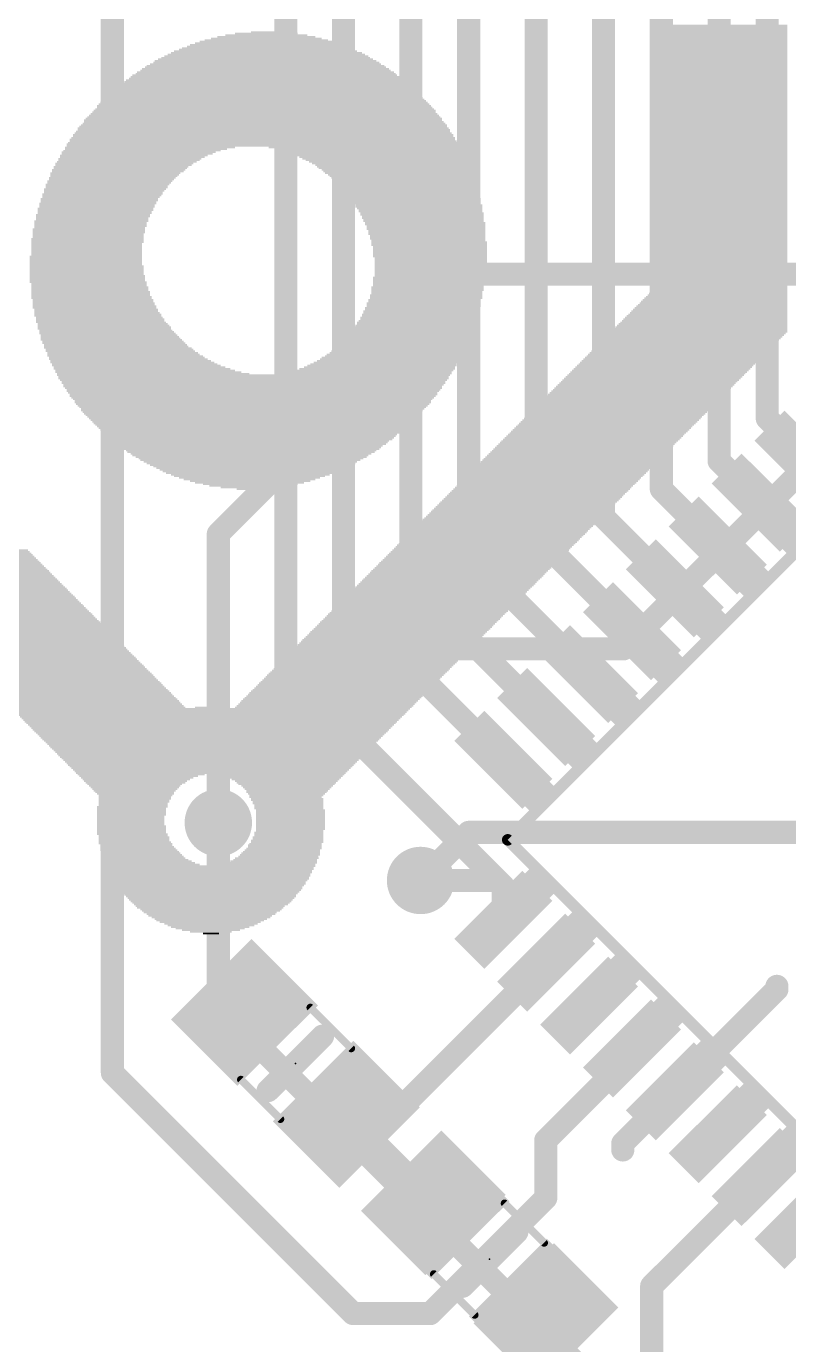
# Model space of a CAD drawing. Extents: x -3.4 to 68.6, y -0.2 to 53.3.
# Drawn here: x 42.55 to 52.61, y 21.31 to 38.7 of the extents above; entities that cross this region are included whole.
import ezdxf

# ---------------------------------------------------------------- set-up
doc = ezdxf.new("R2010")
doc.units = 0
for name, color, linetype in [('1', 12, 'CONTINUOUS'), ('16', 132, 'CONTINUOUS'), ('18', 3, 'CONTINUOUS'), ('200', 4, 'CONTINUOUS'), ('21', 40, 'CONTINUOUS'), ('23', 53, 'CONTINUOUS'), ('31', 253, 'CONTINUOUS'), ('51', 253, 'CONTINUOUS')]:
    doc.layers.add(name, color=color, linetype=linetype)

# ---------------------------------------------------------------- blocks, each defined once
blk = doc.blocks.new('RECT')
blk.add_solid([(-0.5, -0.5), (0.5, -0.5), (-0.5, 0.5), (0.5, 0.5)])
blk = doc.blocks.new('ROUNDV')
at = {"const_width": 0.5}
blk.add_lwpolyline([(0, -0.25, 1), (0, 0.25, 1), (0, -0.25)], format="xyb", dxfattribs=at)

msp = doc.modelspace()

# ---------------------------------------------------------------- linework, layer by layer
at = {"layer": '1', "const_width": 0.3048}
for points in [[(52.324, 33.528), (52.324, 47.117)], [(51.689, 32.9657), (51.689, 45.339)], [(50.927, 32.5963), (50.927, 44.196)], [(50.165, 32.227), (50.165, 42.418)], [(49.276, 31.9846), (49.276, 41.783)], [(48.387, 31.7422), (48.387, 40.64)], [(43.688, 40.259), (43.688, 24.892)], [(47.625, 31.3729), (47.625, 39.624)], [(46.736, 31.0035), (46.736, 39.37)], [(45.974, 39.116), (45.974, 30.226)], [(52.8027, 33.0493), (52.324, 33.528)], [(52.237, 32.4177), (51.689, 32.9657)], [(51.6713, 31.852), (50.927, 32.5963)], [(51.1056, 31.2863), (50.165, 32.227)], [(50.5399, 30.7207), (49.276, 31.9846)], [(49.9743, 30.155), (48.387, 31.7422)], [(49.4086, 29.5893), (47.625, 31.3729)], [(47.2517, 30.4877), (46.736, 31.0035)], [(47.2517, 30.4877), (47.3787, 30.4877)], [(48.8429, 29.0236), (47.3787, 30.4877)], [(45.974, 30.226), (48.768, 27.432)], [(45.085, 26.035), (45.085, 28.194)], [(47.752, 27.432), (48.768, 27.432)], [(48.768, 27.432), (48.8429, 27.3571)], [(48.8429, 27.3571), (48.8429, 26.9127)], [(49.4086, 26.3471), (47.4088, 24.3472)], [(45.4292, 25.6908), (45.085, 26.035)], [(51.1056, 24.65), (52.451, 25.9954)], [(52.451, 25.9954), (52.451, 26.035)], [(49.403, 24.003), (50.5399, 25.1399)], [(50.5399, 25.1399), (50.5399, 25.2157)], [(43.688, 24.892), (46.863, 21.717)], [(51.1056, 24.65), (50.419, 23.9634)], [(46.7728, 24.3472), (47.9203, 23.1997)], [(47.4088, 24.3472), (46.7728, 24.3472)], [(49.403, 23.241), (49.403, 24.003)], [(50.419, 23.9634), (50.419, 23.876)], [(52.237, 23.5186), (50.8, 22.0816)], [(47.879, 21.717), (49.403, 23.241)], [(47.9203, 23.1997), (47.9203, 23.1779)], [(50.8, 22.0816), (50.8, 2.54)], [(46.863, 21.717), (47.879, 21.717)]]:
    msp.add_lwpolyline(points, dxfattribs=at)
at = {"layer": '1', "const_width": 0.1524}
for points in [[(52.3779, 33.5819, 1), (52.2701, 33.4741)], [(52.2478, 33.528, 1), (52.4002, 33.528)], [(51.7429, 33.0196, 1), (51.6351, 32.9118)], [(51.6128, 32.9657, 1), (51.7652, 32.9657)], [(50.9809, 32.6502, 1), (50.8731, 32.5425)], [(50.8508, 32.5963, 1), (51.0032, 32.5963)], [(52.1831, 32.3638, 1), (52.2909, 32.4716)], [(50.2189, 32.2809, 1), (50.1111, 32.1731)], [(50.0888, 32.227, 1), (50.2412, 32.227)], [(49.3299, 32.0385, 1), (49.2221, 31.9307)], [(49.1998, 31.9846, 1), (49.3522, 31.9846)], [(48.4409, 31.7961, 1), (48.3331, 31.6883)], [(51.6174, 31.7981, 1), (51.7252, 31.9059)], [(48.3108, 31.7422, 1), (48.4632, 31.7422)], [(47.6789, 31.4267, 1), (47.5711, 31.319)], [(47.5488, 31.3729, 1), (47.7012, 31.3729)], [(51.0518, 31.2325, 1), (51.1595, 31.3402)], [(46.7899, 31.0574, 1), (46.6821, 30.9496)], [(46.6598, 31.0035, 1), (46.8122, 31.0035)], [(50.4861, 30.6668, 1), (50.5938, 30.7745)], [(47.2517, 30.5639, 1), (47.2517, 30.4115)], [(47.1979, 30.4339, 1), (47.3056, 30.5416)], [(47.4326, 30.5416, 1), (47.3249, 30.4339)], [(47.3787, 30.4115, 1), (47.3787, 30.5639)], [(46.0279, 30.2799, 1), (45.9201, 30.1721)], [(45.8978, 30.226, 1), (46.0502, 30.226)], [(49.9204, 30.1011, 1), (50.0281, 30.2088)], [(49.3547, 29.5354, 1), (49.4625, 29.6432)], [(48.789, 28.9697, 1), (48.8968, 29.0775)], [(45.1612, 28.194, 1), (45.0088, 28.194)], [(47.752, 27.5082, 1), (47.752, 27.3558)], [(48.8219, 27.4859, 1), (48.7141, 27.3781)], [(48.7141, 27.3781, 1), (48.8219, 27.4859)], [(48.9191, 27.3571, 1), (48.7667, 27.3571)], [(48.768, 27.3558, 1), (48.768, 27.5082)], [(48.789, 27.3032, 1), (48.8968, 27.411)], [(48.7667, 26.9127, 1), (48.9191, 26.9127)], [(49.4625, 26.2932, 1), (49.3547, 26.4009)], [(45.1389, 26.0889, 1), (45.0311, 25.9811)], [(45.0088, 26.035, 1), (45.1612, 26.035)], [(52.5272, 26.035, 1), (52.3748, 26.035)], [(52.5049, 25.9415, 1), (52.3971, 26.0492)], [(52.3748, 25.9954, 1), (52.5272, 25.9954)], [(45.3754, 25.6369, 1), (45.4831, 25.7446)], [(50.6161, 25.2157, 1), (50.4637, 25.2157)], [(50.5938, 25.0861, 1), (50.4861, 25.1938)], [(50.4637, 25.1399, 1), (50.6161, 25.1399)], [(43.7419, 24.9459, 1), (43.6341, 24.8381)], [(43.6118, 24.892, 1), (43.7642, 24.892)], [(51.0518, 24.7039, 1), (51.1595, 24.5961)], [(51.1595, 24.5961, 1), (51.0518, 24.7039)], [(46.8266, 24.4011, 1), (46.7189, 24.2934)], [(46.7728, 24.4234, 1), (46.7728, 24.271)], [(47.3549, 24.4011, 1), (47.4627, 24.2934)], [(47.4088, 24.271, 1), (47.4088, 24.4234)], [(49.4792, 24.003, 1), (49.3268, 24.003)], [(49.3491, 24.0569, 1), (49.4569, 23.9491)], [(50.4952, 23.9634, 1), (50.3428, 23.9634)], [(50.3651, 24.0172, 1), (50.4729, 23.9095)], [(50.3428, 23.876, 1), (50.4952, 23.876)], [(52.2909, 23.4647, 1), (52.1831, 23.5725)], [(47.9965, 23.1997, 1), (47.8441, 23.1997)], [(47.8664, 23.1458, 1), (47.9742, 23.2536)], [(49.3268, 23.241, 1), (49.4792, 23.241)], [(49.4569, 23.1871, 1), (49.3491, 23.2949)], [(47.8441, 23.1779, 1), (47.9965, 23.1779)], [(50.8762, 22.0816, 1), (50.7238, 22.0816)], [(50.7461, 22.1355, 1), (50.8539, 22.0277)], [(46.863, 21.7932, 1), (46.863, 21.6408)], [(46.8091, 21.6631, 1), (46.9169, 21.7709)], [(47.8251, 21.7709, 1), (47.9329, 21.6631)], [(47.879, 21.6408, 1), (47.879, 21.7932)]]:
    msp.add_lwpolyline(points, format="xyb", dxfattribs=at)
at = {"layer": '16', "const_width": 0.3048}
for points in [[(45.085, 32.004), (48.514, 35.433)], [(48.514, 35.433), (55.753, 35.433)], [(52.705, 32.766), (50.4267, 30.4877)], [(55.499, 32.766), (52.705, 32.766)], [(45.085, 28.194), (45.085, 32.004)], [(50.4267, 30.4877), (47.2517, 30.4877)], [(45.085, 28.194), (45.085, 25.781)], [(48.387, 28.067), (47.752, 27.432)], [(59.817, 28.067), (48.387, 28.067)], [(45.085, 25.781), (49.784, 21.082)]]:
    msp.add_lwpolyline(points, dxfattribs=at)
at = {"layer": '16', "const_width": 0.1524}
for points in [[(48.514, 35.5092, 1), (48.514, 35.3568)], [(48.5679, 35.3791, 1), (48.4601, 35.4869)], [(52.705, 32.8422, 1), (52.705, 32.6898)], [(52.7589, 32.7121, 1), (52.6511, 32.8199)], [(45.1612, 32.004, 1), (45.0088, 32.004)], [(45.0311, 32.0579, 1), (45.1389, 31.9501)], [(47.2517, 30.5639, 1), (47.2517, 30.4115)], [(50.3729, 30.5416, 1), (50.4806, 30.4339)], [(50.4267, 30.4115, 1), (50.4267, 30.5639)], [(45.1612, 28.194, 1), (45.0088, 28.194)], [(45.0088, 28.194, 1), (45.1612, 28.194)], [(48.387, 28.1432, 1), (48.387, 27.9908)], [(48.4409, 28.0131, 1), (48.3331, 28.1209)], [(47.6981, 27.4859, 1), (47.8059, 27.3781)], [(45.1389, 25.8349, 1), (45.0311, 25.7271)], [(45.0088, 25.781, 1), (45.1612, 25.781)]]:
    msp.add_lwpolyline(points, format="xyb", dxfattribs=at)
at = {"layer": '21'}
for points, const_width in [([(48.9013, 27.9682), (53.8581, 32.925)], 0.1524), ([(53.8581, 23.0114), (48.9013, 27.9682)], 0.1524), ([(46.4602, 25.3782), (45.7418, 24.6598)], 0.3048), ([(48.3036, 22.0762), (49.022, 22.7946)], 0.3048)]:
    msp.add_lwpolyline(points, dxfattribs=dict(at, const_width=const_width))
for points, const_width in [([(48.9282, 27.9951, 1), (48.8744, 27.9412)], 0.0762), ([(48.8744, 27.9951, 1), (48.9282, 27.9412)], 0.0762), ([(46.5141, 25.3243, 1), (46.4063, 25.4321)], 0.1524), ([(45.6879, 24.7137, 1), (45.7957, 24.6059)], 0.1524), ([(49.0759, 22.7407, 1), (48.9681, 22.8485)], 0.1524), ([(48.2497, 22.1301, 1), (48.3575, 22.0223)], 0.1524)]:
    msp.add_lwpolyline(points, format="xyb", dxfattribs=dict(at, const_width=const_width))
at = {"layer": '23'}
for p in [(46.101, 25.019), (48.6628, 22.4354)]:
    msp.add_point(p, dxfattribs=at)
at = {"layer": '51', "const_width": 0.0508}
for points in [[(46.3162, 25.7731, 1), (46.2803, 25.7371)], [(46.8191, 25.1983, 1), (46.8551, 25.2342)], [(45.4005, 24.822, 1), (45.3646, 24.7861)], [(45.8858, 24.2649, 1), (45.9217, 24.3009)], [(48.878, 23.1895, 1), (48.8421, 23.1536)], [(49.3632, 22.6324, 1), (49.3992, 22.6683)], [(47.9446, 22.2561, 1), (47.9087, 22.2202)], [(48.4475, 21.6814, 1), (48.4835, 21.7173)]]:
    msp.add_lwpolyline(points, format="xyb", dxfattribs=at)
at = {"layer": '51', "const_width": 0.1016}
for points in [[(46.2983, 25.7551), (46.8371, 25.2163)], [(45.3826, 24.804), (45.9037, 24.2829)], [(49.3812, 22.6504), (48.8601, 23.1715)], [(48.4655, 21.6993), (47.9267, 22.2381)]]:
    msp.add_lwpolyline(points, dxfattribs=at)

# ---------------------------------------------------------------- block references
at = {"layer": '1'}
for p, xscale, yscale, rotation in [((52.8027, 32.9834), 0.5588, 1.27, 225), ((52.237, 32.4177), 0.5588, 1.27, 225), ((51.6713, 31.852), 0.5588, 1.27, 225), ((51.1056, 31.2863), 0.5588, 1.27, 225), ((50.5399, 30.7207), 0.5588, 1.27, 225), ((49.9743, 30.155), 0.5588, 1.27, 225), ((49.4086, 29.5893), 0.5588, 1.27, 225), ((48.8429, 29.0236), 0.5588, 1.27, 225), ((48.8429, 26.9127), 1.27, 0.5588, 225), ((49.4086, 26.3471), 1.27, 0.5588, 225), ((45.4292, 25.6908), 1.24, 1.5, 315), ((49.9743, 25.7814), 1.27, 0.5588, 225), ((50.5399, 25.2157), 1.27, 0.5588, 225), ((46.7728, 24.3472), 1.24, 1.5, 315), ((51.1056, 24.65), 1.27, 0.5588, 225), ((51.6713, 24.0843), 1.27, 0.5588, 225), ((47.9203, 23.1779), 1.2, 1.5, 135), ((52.237, 23.5186), 1.27, 0.5588, 225), ((52.8027, 22.9529), 1.27, 0.5588, 225), ((49.4052, 21.693), 1.2, 1.5, 135)]:
    msp.add_blockref('RECT', p, dxfattribs=dict(at, xscale=xscale, yscale=yscale, rotation=rotation))
at = {"layer": '18', "xscale": 0.889, "yscale": 0.889}
for p in [(47.2517, 30.4877), (47.2517, 30.4877), (45.085, 28.194), (45.085, 28.194), (47.752, 27.432), (47.752, 27.432)]:
    msp.add_blockref('ROUNDV', p, dxfattribs=at)
at = {"layer": '200', "yscale": 0.0212}
for p, xscale in [((45.7182, 38.6065), 0.8255), ((45.7288, 38.6276), 0.4233), ((51.761, 38.7123), 1.6509), ((51.761, 38.6911), 1.6509), ((51.761, 38.67), 1.6509), ((51.761, 38.6488), 1.6509), ((51.761, 38.6276), 1.6509), ((51.761, 38.6065), 1.6509), ((45.7182, 38.4371), 2.0954), ((45.7182, 38.4583), 2.0108), ((45.7182, 38.4795), 1.8838), ((45.7182, 38.5006), 1.7568), ((45.7182, 38.5218), 1.6298), ((45.7182, 38.543), 1.4604), ((45.7182, 38.5641), 1.2911), ((45.7182, 38.5853), 1.0795), ((51.761, 38.5853), 1.6509), ((51.761, 38.5641), 1.6509), ((51.761, 38.543), 1.6509), ((51.761, 38.5218), 1.6509), ((51.761, 38.5006), 1.6509), ((51.761, 38.4795), 1.6509), ((51.761, 38.4583), 1.6509), ((51.761, 38.4371), 1.6509), ((45.7076, 38.2678), 2.8362), ((45.7076, 38.289), 2.7516), ((45.7182, 38.3101), 2.6881), ((45.7182, 38.3313), 2.6034), ((45.7182, 38.3525), 2.5187), ((45.7076, 38.3736), 2.4129), ((45.7182, 38.3948), 2.3071), ((45.7182, 38.416), 2.2224), ((51.761, 38.416), 1.6509), ((51.761, 38.3948), 1.6509), ((51.761, 38.3736), 1.6509), ((51.761, 38.3525), 1.6509), ((51.761, 38.3313), 1.6509), ((51.761, 38.3101), 1.6509), ((51.761, 38.289), 1.6509), ((51.761, 38.2678), 1.6509), ((45.7076, 38.0985), 3.3865), ((45.7076, 38.1196), 3.3019), ((45.7076, 38.1408), 3.2595), ((45.7076, 38.162), 3.1749), ((45.7076, 38.1831), 3.1325), ((45.7076, 38.2043), 3.0479), ((45.7182, 38.2255), 2.9844), ((45.7076, 38.2466), 2.9209), ((51.761, 38.2466), 1.6509), ((51.761, 38.2255), 1.6509), ((51.761, 38.2043), 1.6509), ((51.761, 38.1831), 1.6509), ((51.761, 38.162), 1.6509), ((51.761, 38.1408), 1.6509), ((51.761, 38.1196), 1.6509), ((51.761, 38.0985), 1.6509), ((45.7076, 37.9291), 3.8098), ((45.7076, 37.9503), 3.7675), ((45.697, 37.9715), 3.704), ((45.697, 37.9926), 3.6617), ((45.7076, 38.0138), 3.5982), ((45.7076, 38.035), 3.5559), ((45.697, 38.0561), 3.4924), ((45.7076, 38.0773), 3.4289), ((51.761, 38.0773), 1.6509), ((51.761, 38.0561), 1.6509), ((51.761, 38.035), 1.6509), ((51.761, 38.0138), 1.6509), ((51.761, 37.9926), 1.6509), ((51.761, 37.9715), 1.6509), ((51.761, 37.9503), 1.6509), ((51.761, 37.9291), 1.6509), ((45.6864, 37.7387), 4.2332), ((45.6864, 37.7598), 4.1908), ((45.697, 37.781), 4.1273), ((45.697, 37.8022), 4.085), ((45.697, 37.8233), 4.0427), ((45.697, 37.8445), 4.0003), ((45.697, 37.8657), 3.958), ((45.697, 37.8868), 3.9157), ((45.697, 37.908), 3.8733), ((51.761, 37.908), 1.6509), ((51.761, 37.8868), 1.6509), ((51.761, 37.8657), 1.6509), ((51.761, 37.8445), 1.6509), ((51.761, 37.8233), 1.6509), ((51.761, 37.8022), 1.6509), ((51.761, 37.781), 1.6509), ((51.761, 37.7598), 1.6509), ((51.761, 37.7387), 1.6509), ((45.6864, 37.5693), 4.5295), ((45.697, 37.5905), 4.5083), ((45.697, 37.6117), 4.466), ((45.6864, 37.654), 4.4025), ((45.697, 37.6328), 4.4237), ((45.6864, 37.6752), 4.3602), ((45.6864, 37.6963), 4.3178), ((45.6864, 37.7175), 4.2755), ((51.761, 37.7175), 1.6509), ((51.761, 37.6963), 1.6509), ((51.761, 37.6752), 1.6509), ((51.761, 37.654), 1.6509), ((51.761, 37.6328), 1.6509), ((51.761, 37.6117), 1.6509), ((51.761, 37.5905), 1.6509), ((51.761, 37.5693), 1.6509), ((45.6864, 37.4), 4.8258), ((45.6864, 37.4212), 4.7835), ((45.6758, 37.4635), 4.72), ((45.6864, 37.4423), 4.7411), ((45.6864, 37.4847), 4.6988), ((45.6864, 37.5058), 4.6565), ((45.6864, 37.527), 4.6142), ((45.6864, 37.5482), 4.5718), ((51.761, 37.5482), 1.6509), ((51.761, 37.527), 1.6509), ((51.761, 37.5058), 1.6509), ((51.761, 37.4847), 1.6509), ((51.761, 37.4635), 1.6509), ((51.761, 37.4423), 1.6509), ((51.761, 37.4212), 1.6509), ((51.761, 37.4), 1.6509), ((45.6758, 37.2307), 5.0586), ((45.6758, 37.273), 5.0163), ((45.6758, 37.2518), 5.0163), ((45.6758, 37.2942), 4.974), ((45.6758, 37.3153), 4.9316), ((45.6758, 37.3577), 4.8893), ((45.6864, 37.3365), 4.9105), ((45.6758, 37.3788), 4.847), ((51.761, 37.3788), 1.6509), ((51.761, 37.3577), 1.6509), ((51.761, 37.3365), 1.6509), ((51.761, 37.3153), 1.6509), ((51.761, 37.2942), 1.6509), ((51.761, 37.273), 1.6509), ((51.761, 37.2518), 1.6509), ((51.761, 37.2307), 1.6509), ((44.0355, 37.0402), 2.0319), ((44.0778, 37.0614), 2.0742), ((44.1307, 37.0825), 2.1377), ((44.1837, 37.1037), 2.2436), ((45.6758, 37.1248), 5.1856), ((45.6653, 37.146), 5.1645), ((45.6758, 37.1672), 5.1433), ((45.6758, 37.1883), 5.101), ((45.6653, 37.2095), 5.0798), ((47.0093, 37.1037), 2.5187), ((47.0728, 37.0825), 2.4341), ((47.1151, 37.0614), 2.3494), ((47.1574, 37.0402), 2.3071), ((51.761, 37.2095), 1.6509), ((51.761, 37.1883), 1.6509), ((51.761, 37.1672), 1.6509), ((51.761, 37.146), 1.6509), ((51.761, 37.1248), 1.6509), ((51.761, 37.1037), 1.6509), ((51.761, 37.0825), 1.6509), ((51.761, 37.0614), 1.6509), ((51.761, 37.0402), 1.6509), ((43.845, 36.892), 1.8203), ((43.8344, 36.8709), 1.7991), ((43.8767, 36.9132), 1.8414), ((43.9191, 36.9555), 1.8838), ((43.9085, 36.9344), 1.8626), ((43.972, 36.9979), 1.9473), ((43.9508, 36.9767), 1.9049), ((44.0143, 37.019), 1.9896), ((47.1892, 37.019), 2.2436), ((47.2209, 36.9979), 2.2224), ((47.2421, 36.9767), 2.1801), ((47.2739, 36.9555), 2.1589), ((47.295, 36.9344), 2.1166), ((47.3268, 36.9132), 2.0954), ((47.3479, 36.892), 2.0531), ((47.3797, 36.8709), 2.0319), ((51.761, 37.019), 1.6509), ((51.761, 36.9979), 1.6509), ((51.761, 36.9767), 1.6509), ((51.761, 36.9555), 1.6509), ((51.761, 36.9344), 1.6509), ((51.761, 36.9132), 1.6509), ((51.761, 36.892), 1.6509), ((51.761, 36.8709), 1.6509), ((43.6863, 36.7015), 1.6721), ((43.7074, 36.7227), 1.6721), ((43.7286, 36.765), 1.7144), ((43.718, 36.7439), 1.6933), ((43.7709, 36.8074), 1.7568), ((43.7603, 36.7862), 1.7356), ((43.7921, 36.8285), 1.7568), ((43.8027, 36.8497), 1.7779), ((47.3903, 36.8497), 2.0108), ((47.4009, 36.8285), 1.9896), ((47.4326, 36.8074), 1.9684), ((47.4432, 36.7862), 1.9473), ((47.4644, 36.765), 1.9473), ((47.4855, 36.7439), 1.9049), ((47.4961, 36.7227), 1.8838), ((47.5173, 36.7015), 1.8838), ((51.761, 36.8497), 1.6509), ((51.761, 36.8285), 1.6509), ((51.761, 36.8074), 1.6509), ((51.761, 36.7862), 1.6509), ((51.761, 36.765), 1.6509), ((51.761, 36.7439), 1.6509), ((51.761, 36.7227), 1.6509), ((51.761, 36.7015), 1.6509), ((43.591, 36.5534), 1.6086), ((43.5804, 36.5322), 1.5874), ((43.6228, 36.6169), 1.6298), ((43.6122, 36.5957), 1.6086), ((43.6122, 36.5745), 1.6086), ((43.6545, 36.6592), 1.6509), ((43.6439, 36.638), 1.6298), ((43.6757, 36.6804), 1.6509), ((47.5279, 36.6804), 1.8626), ((47.5384, 36.6592), 1.8414), ((47.5596, 36.638), 1.8414), ((47.5702, 36.6169), 1.8203), ((47.5808, 36.5957), 1.7991), ((47.6019, 36.5745), 1.7991), ((47.6125, 36.5534), 1.7779), ((47.6231, 36.5322), 1.7568), ((51.761, 36.6804), 1.6509), ((51.761, 36.6592), 1.6509), ((51.761, 36.638), 1.6509), ((51.761, 36.6169), 1.6509), ((51.761, 36.5957), 1.6509), ((51.761, 36.5745), 1.6509), ((51.761, 36.5534), 1.6509), ((51.761, 36.5322), 1.6509), ((43.4958, 36.3629), 1.5451), ((43.5169, 36.4264), 1.5451), ((43.5169, 36.4052), 1.5451), ((43.5063, 36.384), 1.5239), ((43.5487, 36.4687), 1.5663), ((43.5381, 36.4475), 1.5451), ((43.5593, 36.4899), 1.5874), ((43.5698, 36.511), 1.5663), ((47.6443, 36.511), 1.7568), ((47.6548, 36.4899), 1.7356), ((47.6548, 36.4687), 1.7356), ((47.6654, 36.4475), 1.7144), ((47.6866, 36.4264), 1.7144), ((47.6972, 36.4052), 1.6933), ((47.6972, 36.384), 1.6933), ((47.7078, 36.3629), 1.6721), ((51.761, 36.511), 1.6509), ((51.761, 36.4899), 1.6509), ((51.761, 36.4687), 1.6509), ((51.761, 36.4475), 1.6509), ((51.761, 36.4264), 1.6509), ((51.761, 36.4052), 1.6509), ((51.761, 36.384), 1.6509), ((51.761, 36.3629), 1.6509), ((43.4323, 36.2147), 1.5028), ((43.4323, 36.1936), 1.5028), ((43.4217, 36.1724), 1.4816), ((43.464, 36.2994), 1.5239), ((43.464, 36.2782), 1.5239), ((43.4534, 36.257), 1.5028), ((43.4534, 36.2359), 1.5028), ((43.4852, 36.3417), 1.5239), ((43.4852, 36.3205), 1.5239), ((47.7289, 36.3417), 1.6721), ((47.7289, 36.3205), 1.6721), ((47.7395, 36.2994), 1.6509), ((47.7501, 36.2782), 1.6298), ((47.7501, 36.257), 1.6298), ((47.7713, 36.2359), 1.6298), ((47.7713, 36.2147), 1.6298), ((47.7818, 36.1936), 1.6086), ((47.7818, 36.1724), 1.6086), ((51.761, 36.3417), 1.6509), ((51.761, 36.3205), 1.6509), ((51.761, 36.2994), 1.6509), ((51.761, 36.2782), 1.6509), ((51.761, 36.257), 1.6509), ((51.761, 36.2359), 1.6509), ((51.761, 36.2147), 1.6509), ((51.761, 36.1936), 1.6509), ((51.761, 36.1724), 1.6509), ((43.3794, 36.0242), 1.4816), ((43.3794, 36.0031), 1.4816), ((43.4111, 36.1301), 1.5028), ((43.4005, 36.1089), 1.4816), ((43.4005, 36.0877), 1.4816), ((43.4005, 36.0666), 1.4816), ((43.3899, 36.0454), 1.4604), ((43.4217, 36.1512), 1.4816), ((47.7924, 36.1512), 1.5874), ((47.7924, 36.1301), 1.5874), ((47.8136, 36.1089), 1.5874), ((47.8136, 36.0877), 1.5874), ((47.8242, 36.0666), 1.5663), ((47.8242, 36.0454), 1.5663), ((47.8242, 36.0242), 1.5663), ((47.8348, 36.0031), 1.5451), ((51.761, 36.1512), 1.6509), ((51.761, 36.1301), 1.6509), ((51.761, 36.1089), 1.6509), ((51.761, 36.0877), 1.6509), ((51.761, 36.0666), 1.6509), ((51.761, 36.0454), 1.6509), ((51.761, 36.0242), 1.6509), ((51.761, 36.0031), 1.6509), ((43.3582, 35.8972), 1.4816), ((43.3582, 35.8761), 1.4816), ((43.3582, 35.8549), 1.4816), ((43.3476, 35.8337), 1.4604), ((43.3794, 35.9819), 1.4816), ((43.3688, 35.9607), 1.4604), ((43.3688, 35.9396), 1.4604), ((43.3688, 35.9184), 1.4604), ((47.8348, 35.9819), 1.5451), ((47.8348, 35.9607), 1.5451), ((47.8453, 35.9396), 1.5239), ((47.8453, 35.9184), 1.5239), ((47.8453, 35.8972), 1.5239), ((47.8559, 35.8761), 1.5028), ((47.8665, 35.8549), 1.5239), ((47.8665, 35.8337), 1.5239), ((51.761, 35.9819), 1.6509), ((51.761, 35.9607), 1.6509), ((51.761, 35.9396), 1.6509), ((51.761, 35.9184), 1.6509), ((51.761, 35.8972), 1.6509), ((51.761, 35.8761), 1.6509), ((51.761, 35.8549), 1.6509), ((51.761, 35.8337), 1.6509), ((43.337, 35.6644), 1.4816), ((43.3476, 35.8126), 1.4604), ((43.3476, 35.7914), 1.4604), ((43.3476, 35.7702), 1.4604), ((43.3476, 35.7491), 1.4604), ((43.3476, 35.7279), 1.4604), ((43.3476, 35.7067), 1.4604), ((43.3476, 35.6856), 1.4604), ((47.8665, 35.8126), 1.5239), ((47.8771, 35.7914), 1.5028), ((47.8771, 35.7702), 1.5028), ((47.8771, 35.7491), 1.5028), ((47.8771, 35.7279), 1.5028), ((47.8771, 35.7067), 1.5028), ((47.8771, 35.6856), 1.5028), ((47.8771, 35.6644), 1.5028), ((51.761, 35.8126), 1.6509), ((51.761, 35.7914), 1.6509), ((51.761, 35.7702), 1.6509), ((51.761, 35.7491), 1.6509), ((51.761, 35.7279), 1.6509), ((51.761, 35.7067), 1.6509), ((51.761, 35.6856), 1.6509), ((51.761, 35.6644), 1.6509), ((43.337, 35.6432), 1.4816), ((43.337, 35.6221), 1.4816), ((43.337, 35.6009), 1.4816), ((43.337, 35.5797), 1.4816), ((43.337, 35.5586), 1.4816), ((43.3476, 35.5374), 1.5028), ((43.3476, 35.5162), 1.5028), ((43.3476, 35.4951), 1.5028), ((43.3476, 35.4739), 1.5028), ((47.8877, 35.6432), 1.4816), ((47.8877, 35.6221), 1.4816), ((47.8877, 35.6009), 1.4816), ((47.8877, 35.5797), 1.4816), ((47.8771, 35.5586), 1.4604), ((47.8771, 35.5374), 1.4604), ((47.8771, 35.5162), 1.4604), ((47.8771, 35.4951), 1.4604), ((47.8771, 35.4739), 1.4604), ((51.761, 35.6432), 1.6509), ((51.761, 35.6221), 1.6509), ((51.761, 35.6009), 1.6509), ((51.761, 35.5797), 1.6509), ((51.761, 35.5586), 1.6509), ((51.761, 35.5374), 1.6509), ((51.761, 35.5162), 1.6509), ((51.761, 35.4951), 1.6509), ((51.761, 35.4739), 1.6509), ((43.3476, 35.4527), 1.5028), ((43.3476, 35.4316), 1.5028), ((43.3582, 35.4104), 1.5239), ((43.3582, 35.3893), 1.5239), ((43.3582, 35.3681), 1.5239), ((43.3582, 35.3469), 1.5239), ((43.3688, 35.3258), 1.5451), ((43.3794, 35.3046), 1.5239), ((47.8665, 35.3893), 1.4816), ((47.8665, 35.3681), 1.4816), ((47.8665, 35.3469), 1.4816), ((47.8559, 35.3258), 1.4604), ((47.8559, 35.3046), 1.4604), ((47.8771, 35.4527), 1.4604), ((47.8771, 35.4316), 1.4604), ((47.8771, 35.4104), 1.4604), ((51.7398, 35.3046), 1.6933), ((51.7504, 35.3258), 1.6721), ((51.761, 35.4527), 1.6509), ((51.761, 35.4316), 1.6509), ((51.761, 35.4104), 1.6509), ((51.761, 35.3893), 1.6509), ((51.761, 35.3681), 1.6509), ((51.761, 35.3469), 1.6509), ((43.3899, 35.2623), 1.5451), ((43.3899, 35.2411), 1.5451), ((43.3899, 35.2199), 1.5451), ((43.3794, 35.2834), 1.5239), ((43.4005, 35.1988), 1.5663), ((43.4005, 35.1776), 1.5663), ((43.4005, 35.1564), 1.5663), ((43.4111, 35.1353), 1.5874), ((47.8242, 35.1564), 1.4816), ((47.8242, 35.1353), 1.4816), ((47.8453, 35.2623), 1.4816), ((47.8453, 35.2411), 1.4816), ((47.8453, 35.2199), 1.4816), ((47.8348, 35.1988), 1.4604), ((47.8348, 35.1776), 1.4604), ((47.8559, 35.2834), 1.4604), ((51.6552, 35.1353), 1.8626), ((51.6658, 35.1564), 1.8414), ((51.6763, 35.1776), 1.8203), ((51.6869, 35.1988), 1.7991), ((51.6975, 35.2199), 1.7779), ((51.7081, 35.2411), 1.7568), ((51.7187, 35.2623), 1.7356), ((51.7293, 35.2834), 1.7144), ((43.4111, 35.1141), 1.5874), ((43.4428, 35.0506), 1.6086), ((43.4428, 35.0294), 1.6086), ((43.4534, 35.0083), 1.6298), ((43.4534, 34.9871), 1.6298), ((43.4323, 35.0929), 1.5874), ((43.4323, 35.0718), 1.5874), ((43.4746, 34.9659), 1.6298), ((47.7713, 34.9871), 1.5028), ((47.7713, 34.9659), 1.5028), ((47.7924, 35.0506), 1.5028), ((47.7924, 35.0294), 1.5028), ((47.7924, 35.0083), 1.5028), ((47.803, 35.0929), 1.4816), ((47.803, 35.0718), 1.4816), ((47.8242, 35.1141), 1.4816), ((51.5705, 34.9659), 2.0319), ((51.5811, 34.9871), 2.0108), ((51.5917, 35.0083), 1.9896), ((51.6023, 35.0294), 1.9684), ((51.6129, 35.0506), 1.9473), ((51.6234, 35.0718), 1.9261), ((51.634, 35.0929), 1.9049), ((51.6446, 35.1141), 1.8838), ((43.4746, 34.9448), 1.6298), ((43.4852, 34.9236), 1.6509), ((43.4958, 34.9024), 1.6721), ((43.4958, 34.8813), 1.6721), ((43.5169, 34.8601), 1.6721), ((43.5275, 34.8389), 1.6933), ((43.5275, 34.8178), 1.6933), ((43.5381, 34.7966), 1.7144), ((47.6972, 34.7966), 1.5663), ((47.7078, 34.8178), 1.5451), ((47.7289, 34.8601), 1.5451), ((47.7183, 34.8389), 1.5239), ((47.7395, 34.9024), 1.5239), ((47.7395, 34.8813), 1.5239), ((47.7607, 34.9448), 1.5239), ((47.7607, 34.9236), 1.5239), ((51.4859, 34.7966), 2.2012), ((51.4964, 34.8178), 2.1801), ((51.507, 34.8389), 2.1589), ((51.5176, 34.8601), 2.1377), ((51.5282, 34.8813), 2.1166), ((51.5388, 34.9024), 2.0954), ((51.5494, 34.9236), 2.0742), ((51.5599, 34.9448), 2.0531), ((43.5698, 34.7543), 1.7356), ((43.5804, 34.7331), 1.7568), ((43.5804, 34.7119), 1.7568), ((43.5593, 34.7754), 1.7144), ((43.6016, 34.6908), 1.7568), ((43.6122, 34.6696), 1.7779), ((43.6228, 34.6484), 1.7991), ((43.6545, 34.6061), 1.8203), ((43.6439, 34.6273), 1.7991), ((47.5808, 34.6061), 1.6298), ((47.6019, 34.6273), 1.6298), ((47.6125, 34.6484), 1.6086), ((47.6337, 34.6696), 1.6086), ((47.6443, 34.7119), 1.5874), ((47.6443, 34.6908), 1.5874), ((47.6654, 34.7331), 1.5874), ((47.676, 34.7543), 1.5663), ((47.6866, 34.7754), 1.5451), ((51.3589, 34.6061), 2.3282), ((51.38, 34.6273), 2.3282), ((51.4012, 34.6484), 2.3282), ((51.4224, 34.6696), 2.3282), ((51.4329, 34.6908), 2.3071), ((51.4435, 34.7119), 2.2859), ((51.4541, 34.7331), 2.2647), ((51.4647, 34.7543), 2.2436), ((51.4753, 34.7754), 2.2224), ((43.6651, 34.5849), 1.8414), ((43.6757, 34.5638), 1.8626), ((43.6968, 34.5426), 1.8626), ((43.7074, 34.5215), 1.8838), ((43.7286, 34.5003), 1.8838), ((43.7392, 34.4791), 1.9049), ((43.7603, 34.458), 1.9473), ((43.7815, 34.4368), 1.9473), ((47.4644, 34.4368), 1.7356), ((47.4749, 34.458), 1.7144), ((47.4961, 34.4791), 1.7144), ((47.5173, 34.5003), 1.6721), ((47.5384, 34.5215), 1.6721), ((47.549, 34.5426), 1.6509), ((47.5702, 34.5849), 1.6509), ((47.5702, 34.5638), 1.6509), ((51.1895, 34.4368), 2.3282), ((51.2107, 34.458), 2.3282), ((51.2319, 34.4791), 2.3282), ((51.253, 34.5003), 2.3282), ((51.2742, 34.5215), 2.3282), ((51.2954, 34.5426), 2.3282), ((51.3165, 34.5638), 2.3282), ((51.3377, 34.5849), 2.3282), ((43.7921, 34.4156), 1.9684), ((43.8238, 34.3945), 1.9896), ((43.8344, 34.3733), 2.0108), ((43.8556, 34.3521), 2.0531), ((43.8767, 34.331), 2.0531), ((43.8979, 34.3098), 2.0954), ((43.9508, 34.2675), 2.1589), ((43.9297, 34.2886), 2.1166), ((47.295, 34.2675), 1.9049), ((47.3162, 34.2886), 1.8626), ((47.3479, 34.3098), 1.8414), ((47.3585, 34.331), 1.8203), ((47.3903, 34.3521), 1.7991), ((47.4009, 34.3733), 1.7779), ((47.4326, 34.3945), 1.7568), ((47.4432, 34.4156), 1.7356), ((51.0202, 34.2675), 2.3282), ((51.0414, 34.2886), 2.3282), ((51.0625, 34.3098), 2.3282), ((51.0837, 34.331), 2.3282), ((51.1049, 34.3521), 2.3282), ((51.126, 34.3733), 2.3282), ((51.1472, 34.3945), 2.3282), ((51.1684, 34.4156), 2.3282), ((43.9826, 34.2463), 2.1801), ((44.0037, 34.2251), 2.2224), ((44.0778, 34.1828), 2.3282), ((44.0461, 34.204), 2.2647), ((44.1202, 34.1616), 2.3706), ((44.1625, 34.1405), 2.4552), ((44.226, 34.1193), 2.5399), ((45.5488, 34.0981), 5.1856), ((47.0305, 34.1193), 2.2647), ((47.0834, 34.1405), 2.1589), ((47.1363, 34.1616), 2.0954), ((47.1786, 34.1828), 2.0531), ((47.2104, 34.204), 1.9896), ((47.2421, 34.2251), 1.9684), ((47.2633, 34.2463), 1.9261), ((50.8509, 34.0981), 2.3282), ((50.872, 34.1193), 2.3282), ((50.8932, 34.1405), 2.3282), ((50.9144, 34.1616), 2.3282), ((50.9355, 34.1828), 2.3282), ((50.9567, 34.204), 2.3282), ((50.9779, 34.2251), 2.3282), ((50.999, 34.2463), 2.3282), ((45.5488, 34.077), 5.1433), ((45.5488, 34.0558), 5.1433), ((45.5488, 34.0346), 5.101), ((45.5488, 34.0135), 5.0586), ((45.5488, 33.9923), 5.0586), ((45.5488, 33.9711), 5.0163), ((45.5383, 33.95), 4.9951), ((45.5488, 33.9288), 4.974), ((50.6816, 33.9288), 2.3282), ((50.7027, 33.95), 2.3282), ((50.7239, 33.9711), 2.3282), ((50.7451, 33.9923), 2.3282), ((50.7662, 34.0135), 2.3282), ((50.7874, 34.0346), 2.3282), ((50.8086, 34.0558), 2.3282), ((50.8297, 34.077), 2.3282), ((45.5488, 33.9076), 4.9316), ((45.5383, 33.8865), 4.9105), ((45.5383, 33.8653), 4.8681), ((45.5488, 33.8441), 4.847), ((45.5383, 33.823), 4.8258), ((45.5383, 33.8018), 4.7835), ((45.5383, 33.7806), 4.7411), ((45.5383, 33.7595), 4.6988), ((45.5383, 33.7383), 4.6988), ((50.4911, 33.7383), 2.3282), ((50.5122, 33.7595), 2.3282), ((50.5334, 33.7806), 2.3282), ((50.5546, 33.8018), 2.3282), ((50.5757, 33.823), 2.3282), ((50.5969, 33.8441), 2.3282), ((50.6181, 33.8653), 2.3282), ((50.6392, 33.8865), 2.3282), ((50.6604, 33.9076), 2.3282), ((45.5383, 33.7172), 4.6565), ((45.5383, 33.696), 4.6142), ((45.5383, 33.6748), 4.5718), ((45.5383, 33.6537), 4.5295), ((45.5277, 33.6325), 4.5083), ((45.5277, 33.6113), 4.466), ((45.5277, 33.5902), 4.4237), ((45.5277, 33.569), 4.3813), ((50.3217, 33.569), 2.3282), ((50.3429, 33.5902), 2.3282), ((50.3641, 33.6113), 2.3282), ((50.3852, 33.6325), 2.3282), ((50.4064, 33.6537), 2.3282), ((50.4276, 33.6748), 2.3282), ((50.4487, 33.696), 2.3282), ((50.4699, 33.7172), 2.3282), ((45.5277, 33.5478), 4.339), ((45.5277, 33.5267), 4.2967), ((45.5277, 33.5055), 4.2543), ((45.5277, 33.4843), 4.212), ((45.5277, 33.4632), 4.1697), ((45.5277, 33.442), 4.1273), ((45.5277, 33.4208), 4.085), ((45.5277, 33.3997), 4.0427), ((50.1524, 33.3997), 2.3282), ((50.1736, 33.4208), 2.3282), ((50.1947, 33.442), 2.3282), ((50.2159, 33.4632), 2.3282), ((50.2371, 33.4843), 2.3282), ((50.2582, 33.5055), 2.3282), ((50.2794, 33.5267), 2.3282), ((50.3006, 33.5478), 2.3282), ((45.5277, 33.3785), 4.0003), ((45.5277, 33.3573), 3.958), ((45.5277, 33.3362), 3.9157), ((45.5171, 33.315), 3.8522), ((45.5171, 33.2938), 3.8098), ((45.5171, 33.2727), 3.7675), ((45.5277, 33.2515), 3.704), ((45.5171, 33.2303), 3.6405), ((49.9831, 33.2303), 2.3282), ((50.0042, 33.2515), 2.3282), ((50.0254, 33.2727), 2.3282), ((50.0466, 33.2938), 2.3282), ((50.0677, 33.315), 2.3282), ((50.0889, 33.3362), 2.3282), ((50.1101, 33.3573), 2.3282), ((50.1312, 33.3785), 2.3282), ((45.5171, 33.2092), 3.5982), ((45.5171, 33.188), 3.5559), ((45.5171, 33.1668), 3.4712), ((45.5171, 33.1457), 3.4289), ((45.5171, 33.1245), 3.3865), ((45.5171, 33.1033), 3.3019), ((45.5171, 33.0822), 3.2595), ((45.5171, 33.061), 3.1749), ((45.5065, 33.0398), 3.1114), ((49.7926, 33.0398), 2.3282), ((49.8138, 33.061), 2.3282), ((49.8349, 33.0822), 2.3282), ((49.8561, 33.1033), 2.3282), ((49.8773, 33.1245), 2.3282), ((49.8984, 33.1457), 2.3282), ((49.9196, 33.1668), 2.3282), ((49.9408, 33.188), 2.3282), ((49.9619, 33.2092), 2.3282), ((45.5171, 33.0187), 3.0479), ((45.5171, 32.9975), 2.9632), ((45.5065, 32.9763), 2.8997), ((45.5065, 32.9552), 2.8151), ((45.5171, 32.934), 2.7516), ((45.5171, 32.9128), 2.6669), ((45.5171, 32.8917), 2.5822), ((45.5065, 32.8705), 2.4764), ((49.6233, 32.8705), 2.3282), ((49.6444, 32.8917), 2.3282), ((49.6656, 32.9128), 2.3282), ((49.6868, 32.934), 2.3282), ((49.7079, 32.9552), 2.3282), ((49.7291, 32.9763), 2.3282), ((49.7503, 32.9975), 2.3282), ((49.7714, 33.0187), 2.3282), ((45.5065, 32.8494), 2.3917), ((45.5065, 32.8282), 2.3071), ((45.5065, 32.807), 2.2224), ((45.5065, 32.7859), 2.0954), ((45.4959, 32.7647), 1.9896), ((45.4959, 32.7435), 1.8626), ((45.4959, 32.7224), 1.7356), ((45.5065, 32.7012), 1.5874), ((49.4539, 32.7012), 2.3282), ((49.4751, 32.7224), 2.3282), ((49.4963, 32.7435), 2.3282), ((49.5174, 32.7647), 2.3282), ((49.5386, 32.7859), 2.3282), ((49.5598, 32.807), 2.3282), ((49.5809, 32.8282), 2.3282), ((49.6021, 32.8494), 2.3282), ((45.4959, 32.68), 1.4393), ((45.5065, 32.6589), 1.2488), ((45.4959, 32.6377), 1.0583), ((45.5065, 32.6165), 0.7831), ((45.4959, 32.5954), 0.3387), ((49.2846, 32.5319), 2.3282), ((49.3058, 32.553), 2.3282), ((49.3269, 32.5742), 2.3282), ((49.3481, 32.5954), 2.3282), ((49.3693, 32.6165), 2.3282), ((49.3904, 32.6377), 2.3282), ((49.4116, 32.6589), 2.3282), ((49.4328, 32.68), 2.3282), ((49.1153, 32.3625), 2.3282), ((49.1365, 32.3837), 2.3282), ((49.1576, 32.4049), 2.3282), ((49.1788, 32.426), 2.3282), ((49.2, 32.4472), 2.3282), ((49.2211, 32.4684), 2.3282), ((49.2423, 32.4895), 2.3282), ((49.2634, 32.5107), 2.3282), ((48.9248, 32.172), 2.3282), ((48.946, 32.1932), 2.3282), ((48.9671, 32.2144), 2.3282), ((48.9883, 32.2355), 2.3282), ((49.0095, 32.2567), 2.3282), ((49.0306, 32.2779), 2.3282), ((49.0518, 32.299), 2.3282), ((49.073, 32.3202), 2.3282), ((49.0941, 32.3414), 2.3282), ((48.7555, 32.0027), 2.3282), ((48.7766, 32.0239), 2.3282), ((48.7978, 32.0451), 2.3282), ((48.819, 32.0662), 2.3282), ((48.8401, 32.0874), 2.3282), ((48.8613, 32.1085), 2.3282), ((48.8825, 32.1297), 2.3282), ((48.9036, 32.1509), 2.3282), ((48.5861, 31.8334), 2.3282), ((48.6073, 31.8546), 2.3282), ((48.6285, 31.8757), 2.3282), ((48.6496, 31.8969), 2.3282), ((48.6708, 31.9181), 2.3282), ((48.692, 31.9392), 2.3282), ((48.7131, 31.9604), 2.3282), ((48.7343, 31.9816), 2.3282), ((41.4215, 31.7911), 2.3071), ((41.4427, 31.7699), 2.3071), ((41.4638, 31.7487), 2.3071), ((41.485, 31.7276), 2.3071), ((41.5062, 31.7064), 2.3071), ((41.5273, 31.6852), 2.3071), ((41.5485, 31.6641), 2.3071), ((48.4168, 31.6641), 2.3282), ((48.438, 31.6852), 2.3282), ((48.4591, 31.7064), 2.3282), ((48.4803, 31.7276), 2.3282), ((48.5015, 31.7487), 2.3282), ((48.5226, 31.7699), 2.3282), ((48.5438, 31.7911), 2.3282), ((48.565, 31.8122), 2.3282), ((41.5697, 31.6429), 2.3071), ((41.5908, 31.6217), 2.3071), ((41.612, 31.6006), 2.3071), ((41.6332, 31.5794), 2.3071), ((41.6543, 31.5582), 2.3071), ((41.6755, 31.5371), 2.3071), ((41.6967, 31.5159), 2.3071), ((41.7178, 31.4947), 2.3071), ((41.739, 31.4736), 2.3071), ((48.2263, 31.4736), 2.3282), ((48.2475, 31.4947), 2.3282), ((48.2687, 31.5159), 2.3282), ((48.2898, 31.5371), 2.3282), ((48.311, 31.5582), 2.3282), ((48.3322, 31.5794), 2.3282), ((48.3533, 31.6006), 2.3282), ((48.3745, 31.6217), 2.3282), ((48.3956, 31.6429), 2.3282), ((41.7602, 31.4524), 2.3071), ((41.7813, 31.4312), 2.3071), ((41.8025, 31.4101), 2.3071), ((41.8237, 31.3889), 2.3071), ((41.8448, 31.3677), 2.3071), ((41.866, 31.3466), 2.3071), ((41.8872, 31.3254), 2.3071), ((41.9083, 31.3042), 2.3071), ((48.057, 31.3042), 2.3282), ((48.0782, 31.3254), 2.3282), ((48.0993, 31.3466), 2.3282), ((48.1205, 31.3677), 2.3282), ((48.1417, 31.3889), 2.3282), ((48.1628, 31.4101), 2.3282), ((48.184, 31.4312), 2.3282), ((48.2052, 31.4524), 2.3282), ((41.9295, 31.2831), 2.3071), ((41.9507, 31.2619), 2.3071), ((41.9718, 31.2408), 2.3071), ((41.993, 31.2196), 2.3071), ((42.0142, 31.1984), 2.3071), ((42.0353, 31.1773), 2.3071), ((42.0565, 31.1561), 2.3071), ((42.0777, 31.1349), 2.3071), ((47.8877, 31.1349), 2.3282), ((47.9088, 31.1561), 2.3282), ((47.93, 31.1773), 2.3282), ((47.9512, 31.1984), 2.3282), ((47.9723, 31.2196), 2.3282), ((47.9935, 31.2408), 2.3282), ((48.0147, 31.2619), 2.3282), ((48.0358, 31.2831), 2.3282), ((42.0988, 31.1138), 2.3071), ((42.12, 31.0926), 2.3071), ((42.1412, 31.0714), 2.3071), ((42.1623, 31.0503), 2.3071), ((42.1835, 31.0291), 2.3071), ((42.2046, 31.0079), 2.3071), ((42.2258, 30.9868), 2.3071), ((42.247, 30.9656), 2.3071), ((47.7183, 30.9656), 2.3282), ((47.7395, 30.9868), 2.3282), ((47.7607, 31.0079), 2.3282), ((47.7818, 31.0291), 2.3282), ((47.803, 31.0503), 2.3282), ((47.8242, 31.0714), 2.3282), ((47.8453, 31.0926), 2.3282), ((47.8665, 31.1138), 2.3282), ((42.2681, 30.9444), 2.3071), ((42.2893, 30.9233), 2.3071), ((42.3105, 30.9021), 2.3071), ((42.3316, 30.8809), 2.3071), ((42.3528, 30.8598), 2.3071), ((42.374, 30.8386), 2.3071), ((42.3951, 30.8174), 2.3071), ((42.4163, 30.7963), 2.3071), ((47.549, 30.7963), 2.3282), ((47.5702, 30.8174), 2.3282), ((47.5913, 30.8386), 2.3282), ((47.6125, 30.8598), 2.3282), ((47.6337, 30.8809), 2.3282), ((47.6548, 30.9021), 2.3282), ((47.676, 30.9233), 2.3282), ((47.6972, 30.9444), 2.3282), ((42.4375, 30.7751), 2.3071), ((42.4586, 30.7539), 2.3071), ((42.4798, 30.7328), 2.3071), ((42.501, 30.7116), 2.3071), ((42.5221, 30.6904), 2.3071), ((42.5433, 30.6693), 2.3071), ((42.5645, 30.6481), 2.3071), ((42.5856, 30.6269), 2.3071), ((42.6068, 30.6058), 2.3071), ((47.3585, 30.6058), 2.3282), ((47.3797, 30.6269), 2.3282), ((47.4009, 30.6481), 2.3282), ((47.422, 30.6693), 2.3282), ((47.4432, 30.6904), 2.3282), ((47.4644, 30.7116), 2.3282), ((47.4855, 30.7328), 2.3282), ((47.5067, 30.7539), 2.3282), ((47.5279, 30.7751), 2.3282), ((42.628, 30.5846), 2.3071), ((42.6491, 30.5634), 2.3071), ((42.6703, 30.5423), 2.3071), ((42.6915, 30.5211), 2.3071), ((42.7126, 30.4999), 2.3071), ((42.7338, 30.4788), 2.3071), ((42.755, 30.4576), 2.3071), ((42.7761, 30.4364), 2.3071), ((47.1892, 30.4364), 2.3282), ((47.2104, 30.4576), 2.3282), ((47.2315, 30.4788), 2.3282), ((47.2527, 30.4999), 2.3282), ((47.2739, 30.5211), 2.3282), ((47.295, 30.5423), 2.3282), ((47.3162, 30.5634), 2.3282), ((47.3374, 30.5846), 2.3282), ((42.7973, 30.4153), 2.3071), ((42.8185, 30.3941), 2.3071), ((42.8396, 30.373), 2.3071), ((42.8608, 30.3518), 2.3071), ((42.882, 30.3306), 2.3071), ((42.9031, 30.3095), 2.3071), ((42.9243, 30.2883), 2.3071), ((42.9455, 30.2671), 2.3071), ((47.0199, 30.2671), 2.3282), ((47.041, 30.2883), 2.3282), ((47.0622, 30.3095), 2.3282), ((47.0834, 30.3306), 2.3282), ((47.1045, 30.3518), 2.3282), ((47.1257, 30.373), 2.3282), ((47.1469, 30.3941), 2.3282), ((47.168, 30.4153), 2.3282), ((42.9666, 30.246), 2.3071), ((42.9878, 30.2248), 2.3071), ((43.0089, 30.2036), 2.3071), ((43.0301, 30.1825), 2.3071), ((43.0513, 30.1613), 2.3071), ((43.0724, 30.1401), 2.3071), ((43.0936, 30.119), 2.3071), ((43.1148, 30.0978), 2.3071), ((46.8505, 30.0978), 2.3282), ((46.8717, 30.119), 2.3282), ((46.8929, 30.1401), 2.3282), ((46.914, 30.1613), 2.3282), ((46.9352, 30.1825), 2.3282), ((46.9564, 30.2036), 2.3282), ((46.9775, 30.2248), 2.3282), ((46.9987, 30.246), 2.3282), ((43.1359, 30.0766), 2.3071), ((43.1571, 30.0555), 2.3071), ((43.1783, 30.0343), 2.3071), ((43.1994, 30.0131), 2.3071), ((43.2206, 29.992), 2.3071), ((43.2418, 29.9708), 2.3071), ((43.2629, 29.9496), 2.3071), ((43.2841, 29.9285), 2.3071), ((46.6812, 29.9285), 2.3282), ((46.7024, 29.9496), 2.3282), ((46.7235, 29.9708), 2.3282), ((46.7447, 29.992), 2.3282), ((46.7659, 30.0131), 2.3282), ((46.787, 30.0343), 2.3282), ((46.8082, 30.0555), 2.3282), ((46.8294, 30.0766), 2.3282), ((43.3053, 29.9073), 2.3071), ((43.3264, 29.8861), 2.3071), ((43.3476, 29.865), 2.3071), ((43.3688, 29.8438), 2.3071), ((43.3899, 29.8226), 2.3071), ((43.4111, 29.8015), 2.3071), ((43.4323, 29.7803), 2.3071), ((43.4534, 29.7591), 2.3071), ((43.4746, 29.738), 2.3071), ((46.4907, 29.738), 2.3282), ((46.5119, 29.7591), 2.3282), ((46.5331, 29.7803), 2.3282), ((46.5542, 29.8015), 2.3282), ((46.5754, 29.8226), 2.3282), ((46.5966, 29.8438), 2.3282), ((46.6177, 29.865), 2.3282), ((46.6389, 29.8861), 2.3282), ((46.6601, 29.9073), 2.3282), ((43.4958, 29.7168), 2.3071), ((44.988, 29.6956), 5.2491), ((44.988, 29.6745), 5.2068), ((44.988, 29.6533), 5.1645), ((44.988, 29.6321), 5.1221), ((44.988, 29.611), 5.0798), ((44.988, 29.5898), 5.0375), ((44.988, 29.5687), 4.9951), ((44.988, 29.7168), 0.4233), ((46.4696, 29.7168), 2.3282), ((44.988, 29.5475), 4.9528), ((44.988, 29.5263), 4.9105), ((44.988, 29.5052), 4.8681), ((44.988, 29.484), 4.8258), ((44.988, 29.4628), 4.7835), ((44.988, 29.4417), 4.7411), ((44.988, 29.4205), 4.6988), ((44.988, 29.3993), 4.6565), ((44.988, 29.3782), 4.6141), ((44.988, 29.357), 4.5718), ((44.988, 29.3358), 4.5295), ((44.988, 29.3147), 4.4872), ((44.988, 29.2935), 4.4448), ((44.988, 29.2723), 4.4025), ((44.988, 29.2512), 4.3602), ((44.988, 29.23), 4.3178), ((44.988, 29.2088), 4.2755), ((44.988, 29.1877), 4.2332), ((44.988, 29.1665), 4.1908), ((44.988, 29.1453), 4.1485), ((44.988, 29.1242), 4.1062), ((44.988, 29.103), 4.0638), ((44.988, 29.0818), 4.0215), ((44.988, 29.0607), 3.9792), ((44.988, 29.0395), 3.9368), ((44.988, 29.0183), 3.8945), ((44.988, 28.9972), 3.8522), ((44.988, 28.976), 3.8098), ((44.988, 28.9548), 3.7675), ((44.988, 28.9337), 3.7252), ((44.988, 28.9125), 3.6829), ((44.988, 28.8913), 3.6405), ((44.988, 28.8702), 3.5982), ((44.988, 28.849), 3.5559), ((44.0672, 28.8278), 1.6721), ((44.0355, 28.8067), 1.5663), ((44.0143, 28.7855), 1.4816), ((44.0037, 28.7643), 1.4181), ((43.9932, 28.7432), 1.3546), ((43.9932, 28.722), 1.3123), ((43.9826, 28.7009), 1.2488), ((45.9087, 28.8278), 1.6721), ((45.9404, 28.8067), 1.5663), ((45.9616, 28.7855), 1.4816), ((45.9722, 28.7643), 1.4181), ((45.9827, 28.7432), 1.3546), ((45.9827, 28.722), 1.3123), ((45.9827, 28.7009), 1.2699), ((43.9826, 28.6797), 1.2065), ((43.9826, 28.6585), 1.1641), ((43.9826, 28.6374), 1.1218), ((43.9826, 28.6162), 1.0795), ((43.9826, 28.595), 1.0371), ((43.9932, 28.5739), 1.016), ((43.9826, 28.5315), 0.9525), ((43.9932, 28.5527), 0.9736), ((45.9933, 28.6797), 1.2065), ((45.9933, 28.6585), 1.1641), ((45.9933, 28.6374), 1.1218), ((45.9933, 28.6162), 1.0795), ((45.9827, 28.595), 1.0583), ((45.9827, 28.5739), 1.016), ((45.9827, 28.5527), 0.9736), ((45.9722, 28.5315), 0.9525), ((43.9402, 28.3834), 0.9101), ((43.9402, 28.3622), 0.9101), ((43.9508, 28.4045), 0.9313), ((43.9826, 28.5104), 0.9525), ((43.9614, 28.4469), 0.9101), ((43.9614, 28.4257), 0.9101), ((43.972, 28.4892), 0.9313), ((43.972, 28.468), 0.9313), ((45.9933, 28.5104), 0.9525), ((45.9933, 28.4892), 0.9525), ((46.0039, 28.468), 0.9313), ((46.0039, 28.4469), 0.9313), ((46.0145, 28.4257), 0.9101), ((46.0145, 28.4045), 0.9101), ((46.0145, 28.3834), 0.9101), ((46.0357, 28.3622), 0.9101), ((43.9402, 28.341), 0.9101), ((43.9402, 28.3199), 0.9101), ((43.9402, 28.2987), 0.9101), ((43.9297, 28.2775), 0.889), ((43.9297, 28.2564), 0.889), ((43.9297, 28.2352), 0.889), ((43.9297, 28.214), 0.889), ((43.9297, 28.1929), 0.889), ((43.9297, 28.1717), 0.889), ((46.0357, 28.341), 0.9101), ((46.0357, 28.3199), 0.9101), ((46.0357, 28.2987), 0.9101), ((46.0357, 28.2775), 0.9101), ((46.0357, 28.2564), 0.9101), ((46.0357, 28.2352), 0.9101), ((46.0357, 28.214), 0.9101), ((46.0357, 28.1929), 0.9101), ((46.0357, 28.1717), 0.9101), ((43.9402, 28.1505), 0.9101), ((43.9402, 28.1294), 0.9101), ((43.9402, 28.1082), 0.9101), ((43.9402, 28.087), 0.9101), ((43.9402, 28.0659), 0.9101), ((43.9508, 28.0447), 0.9313), ((43.9614, 28.0235), 0.9101), ((43.972, 28.0024), 0.9313), ((46.0039, 28.0024), 0.9313), ((46.0145, 28.0659), 0.9101), ((46.0145, 28.0447), 0.9101), ((46.0145, 28.0235), 0.9101), ((46.0357, 28.1505), 0.9101), ((46.0357, 28.1294), 0.9101), ((46.0357, 28.1082), 0.9101), ((46.0251, 28.087), 0.889), ((43.9826, 27.9389), 0.9525), ((43.972, 27.9812), 0.9313), ((43.972, 27.96), 0.9313), ((43.9932, 27.9177), 0.9736), ((44.0037, 27.8966), 0.9525), ((44.0143, 27.8754), 0.9736), ((44.0249, 27.8542), 0.9948), ((44.0355, 27.8331), 1.016), ((45.9298, 27.8331), 0.9948), ((45.951, 27.8542), 0.9948), ((45.9616, 27.8966), 0.9736), ((45.9616, 27.8754), 0.9736), ((45.9722, 27.9177), 0.9525), ((45.9933, 27.96), 0.9525), ((45.9933, 27.9389), 0.9525), ((46.0039, 27.9812), 0.9313), ((44.0567, 27.8119), 1.016), ((44.0672, 27.7907), 1.0371), ((44.0778, 27.7696), 1.0583), ((44.099, 27.7484), 1.0583), ((44.1307, 27.7061), 1.1218), ((44.1096, 27.7272), 1.0795), ((44.1625, 27.6849), 1.143), ((44.1837, 27.6637), 1.1853), ((45.7923, 27.6637), 1.1853), ((45.8134, 27.6849), 1.143), ((45.8346, 27.7061), 1.1006), ((45.8558, 27.7272), 1.1006), ((45.8769, 27.7484), 1.0583), ((45.8981, 27.7696), 1.0583), ((45.9087, 27.7907), 1.0371), ((45.9192, 27.8119), 1.016), ((44.2154, 27.6426), 1.2488), ((44.988, 27.6214), 2.7516), ((44.9774, 27.6002), 2.7304), ((44.988, 27.5791), 2.7092), ((44.9774, 27.5579), 2.6881), ((44.988, 27.5367), 2.6669), ((44.9774, 27.5156), 2.6457), ((44.988, 27.4944), 2.6246), ((44.9774, 27.4732), 2.6034), ((45.7393, 27.6426), 1.2488), ((44.988, 27.4521), 2.5822), ((44.988, 27.4309), 2.5399), ((44.9774, 27.4097), 2.5187), ((44.988, 27.3886), 2.4976), ((44.988, 27.3674), 2.4552), ((44.9774, 27.3462), 2.4341), ((44.988, 27.3251), 2.4129), ((44.988, 27.3039), 2.3706), ((44.988, 27.2827), 2.3282), ((44.9774, 27.2616), 2.3071), ((44.9774, 27.2404), 2.2647), ((44.988, 27.2192), 2.2436), ((44.988, 27.1981), 2.2012), ((44.988, 27.1769), 2.1589), ((44.988, 27.1557), 2.1166), ((44.988, 27.1346), 2.0743), ((44.988, 27.1134), 2.0319), ((44.9774, 27.0922), 1.9684), ((44.9774, 27.0711), 1.9261), ((44.988, 27.0499), 1.8626), ((44.988, 27.0288), 1.8203), ((44.9774, 27.0076), 1.7568), ((44.988, 26.9864), 1.6933), ((44.9774, 26.9653), 1.6298), ((44.988, 26.9441), 1.5663), ((44.988, 26.9229), 1.4816), ((44.9774, 26.9018), 1.4181), ((44.9774, 26.8806), 1.3334), ((44.988, 26.8594), 1.2276), ((44.988, 26.8383), 1.143), ((44.9774, 26.8171), 1.0371), ((44.9774, 26.7959), 0.9101), ((44.988, 26.7748), 0.762), ((44.988, 26.7536), 0.5503), ((44.988, 26.7324), 0.2117)]:
    msp.add_blockref('RECT', p, dxfattribs=dict(at, xscale=xscale))
at = {"layer": '31'}
for p, xscale, yscale, rotation in [((52.8027, 32.9834), 0.5588, 1.27, 225), ((52.237, 32.4177), 0.5588, 1.27, 225), ((51.6713, 31.852), 0.5588, 1.27, 225), ((51.1056, 31.2863), 0.5588, 1.27, 225), ((50.5399, 30.7207), 0.5588, 1.27, 225), ((49.9743, 30.155), 0.5588, 1.27, 225), ((49.4086, 29.5893), 0.5588, 1.27, 225), ((48.8429, 29.0236), 0.5588, 1.27, 225), ((48.8429, 26.9127), 1.27, 0.5588, 225), ((49.4086, 26.3471), 1.27, 0.5588, 225), ((45.4292, 25.6908), 1.24, 1.5, 315), ((49.9743, 25.7814), 1.27, 0.5588, 225), ((50.5399, 25.2157), 1.27, 0.5588, 225), ((46.7728, 24.3472), 1.24, 1.5, 315), ((51.1056, 24.65), 1.27, 0.5588, 225), ((51.6713, 24.0843), 1.27, 0.5588, 225), ((47.9203, 23.1779), 1.2, 1.5, 135), ((52.237, 23.5186), 1.27, 0.5588, 225), ((52.8027, 22.9529), 1.27, 0.5588, 225), ((49.4052, 21.693), 1.2, 1.5, 135)]:
    msp.add_blockref('RECT', p, dxfattribs=dict(at, xscale=xscale, yscale=yscale, rotation=rotation))
at = {"layer": '51'}
for p, xscale, yscale, rotation in [((52.9733, 32.8128), 0.4572, 0.9906, 225), ((52.4076, 32.2471), 0.4572, 0.9906, 225), ((51.8419, 31.6814), 0.4572, 0.9906, 225), ((51.2763, 31.1157), 0.4572, 0.9906, 225), ((50.7106, 30.55), 0.4572, 0.9906, 225), ((50.1449, 29.9843), 0.4572, 0.9906, 225), ((49.5792, 29.4187), 0.4572, 0.9906, 225), ((49.0135, 28.853), 0.4572, 0.9906, 225), ((49.0135, 27.0834), 0.9906, 0.4572, 225), ((49.5792, 26.5177), 0.9906, 0.4572, 225), ((50.1449, 25.952), 0.9906, 0.4572, 225), ((45.5947, 25.5269), 0.7501, 1.4501, 315), ((50.7106, 25.3863), 0.9906, 0.4572, 225), ((46.6185, 24.5032), 0.7501, 1.4501, 315), ((51.2763, 24.8206), 0.9906, 0.4572, 225), ((51.8419, 24.2549), 0.9906, 0.4572, 225), ((52.4076, 23.6893), 0.9906, 0.4572, 225), ((48.1453, 22.9513), 0.7501, 1.4501, 135), ((52.9733, 23.1236), 0.9906, 0.4572, 225), ((49.1691, 21.9275), 0.7501, 1.4501, 135)]:
    msp.add_blockref('RECT', p, dxfattribs=dict(at, xscale=xscale, yscale=yscale, rotation=rotation))

doc.saveas('drawing.dxf')
